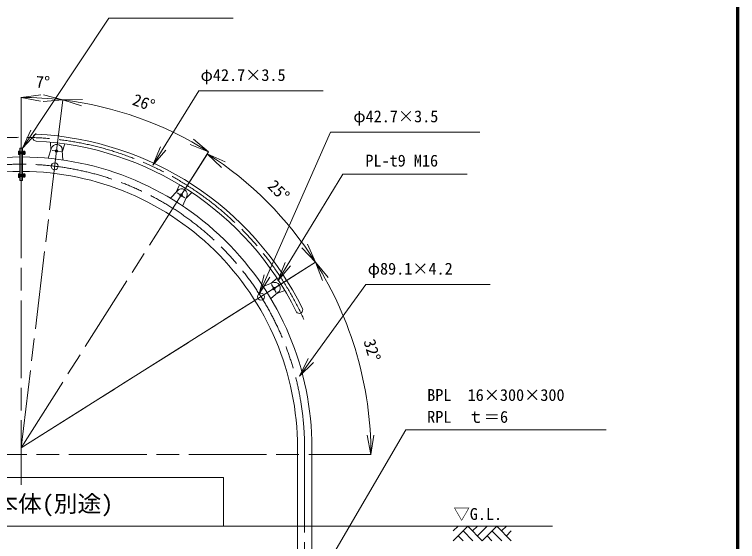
# Model space of a CAD drawing. Units: millimetres at full size, sheet at 1:40; details may follow other scales. Extents: x 600 to 16200, y 600 to 11280.
# Drawn here: x 11736 to 16200, y 3107 to 6359 of the extents above; entities that cross this region are included whole.
import ezdxf
from ezdxf.enums import TextEntityAlignment as Align

# ---------------------------------------------------------------- set-up
doc = ezdxf.new("R2010")
doc.units = ezdxf.units.MM
doc.header["$LTSCALE"] = 40
doc.linetypes.add('CHAIN', pattern=[18.5, 12, -1.5, 3.5, -1.5])
for name, color, linetype, lineweight in [('D-BMK', 2, 'CHAIN', 13), ('D-STR', 1, 'Continuous', 13), ('D-STR-DIM', 7, 'Continuous', 13), ('D-TTL', 7, 'Continuous', 70), ('D-TTL-TXT', 7, 'Continuous', 13)]:
    doc.layers.add(name, color=color, linetype=linetype, lineweight=lineweight)
doc.layers.add('D-STR-HTXT', color=7, linetype='Continuous')
doc.styles.add('ＭＳ ゴシック', font='')
doc.styles.get('ＭＳ ゴシック').set_extended_font_data('MS Gothic')

# ---------------------------------------------------------------- blocks, each defined once
blk = doc.blocks.new('open_arrow')
at = {"color": 0, "linetype": 'Continuous', "lineweight": -2}
blk.add_lwpolyline([(7.5, 1.25), (0, 0), (7.5, -1.25)], dxfattribs=at)

msp = doc.modelspace()

# ---------------------------------------------------------------- linework, layer by layer
at = {"layer": 'D-BMK'}
for p, q in [((11777.49, 3685.03), (11995.99, 5517.05)), ((11967.85, 5521.01), (12024.13, 5513.1)), ((11777.49, 5335.42), (11777.49, 3457.76)), ((11777.49, 3685.03), (12764.64, 5243.94)), ((12741.02, 5259.73), (12788.34, 5228.27)), ((13323.56, 4693.33), (13352.6, 4644.47)), ((11777.49, 3685.03), (13338.05, 4668.88)), ((9852.49, 3643.59), (13702.49, 3643.59)), ((13527.49, 3643.59), (13527.49, 2952.31))]:
    msp.add_line(p, q, dxfattribs=at)
for centre, radius, start, end in [((11778.11, 3685.42), 1915.95, 90.52704, 154.66894), ((11778.11, 3685.42), 1915.95, 24.40124, 89.32784), ((11776.99, 3685.42), 1750, 358.63034, 181.36966)]:
    msp.add_arc(centre, radius, start, end, dxfattribs=at)
at = {"layer": 'D-STR'}
for p, q in [((11958.66, 5571.34), (11960.28, 5522.13)), ((12047.68, 5560.85), (12031.16, 5510.33)), ((11758.89, 5505.42), (11795.09, 5505.42)), ((11761.49, 5516.39), (11760.49, 5514.45)), ((11760.49, 5496.4), (11760.49, 5514.45)), ((11761.49, 5494.45), (11760.49, 5496.4)), ((11768.49, 5516.39), (11761.49, 5516.39)), ((11768.49, 5510.91), (11761.49, 5510.91)), ((11768.49, 5499.94), (11761.49, 5499.94)), ((11768.49, 5494.45), (11761.49, 5494.45)), ((11768.49, 5335.42), (11768.49, 5535.42)), ((11768.49, 5535.42), (11786.49, 5535.42)), ((11768.49, 5494.45), (11768.49, 5516.39)), ((11770.13, 5510.48), (11768.49, 5511.42)), ((11768.49, 5511.42), (11800.59, 5511.42)), ((11770.13, 5500.37), (11768.49, 5499.42)), ((11768.49, 5499.42), (11800.59, 5499.42)), ((11770.13, 5499.42), (11770.13, 5511.42)), ((11770.13, 5510.48), (11800.59, 5510.48)), ((11770.13, 5500.37), (11800.59, 5500.37)), ((11777.49, 5335.42), (11777.49, 5535.42)), ((11784.89, 5505.42), (11800.59, 5505.42)), ((11786.49, 5335.42), (11786.49, 5535.42)), ((11788.49, 5515.92), (11786.49, 5515.92)), ((11786.49, 5515.92), (11786.49, 5494.92)), ((11788.49, 5494.92), (11786.49, 5494.92)), ((11788.49, 5515.92), (11788.49, 5494.92)), ((11790.99, 5514.22), (11788.49, 5514.22)), ((11790.99, 5505.42), (11788.49, 5506.87)), ((11790.99, 5503.98), (11788.49, 5505.42)), ((11790.99, 5496.62), (11788.49, 5496.62)), ((11790.99, 5515.24), (11798.19, 5515.24)), ((11790.99, 5515.24), (11790.99, 5495.61)), ((11790.99, 5510.33), (11798.19, 5510.33)), ((11790.99, 5500.52), (11798.19, 5500.52)), ((11790.99, 5495.61), (11798.19, 5495.61)), ((11798.19, 5515.24), (11798.99, 5513.5)), ((11798.19, 5495.61), (11798.99, 5497.35)), ((11798.99, 5513.5), (11798.99, 5497.35)), ((11800.59, 5499.42), (11800.59, 5511.42)), ((11802.59, 5509.42), (11800.59, 5511.42)), ((11802.59, 5501.42), (11800.59, 5499.42)), ((11802.59, 5501.42), (11802.59, 5509.42)), ((11944.47, 5473.17), (11962.86, 5530.13)), ((12033.61, 5460.8), (12031.42, 5520.6)), ((11758.89, 5365.42), (11795.09, 5365.42)), ((11761.49, 5376.39), (11760.49, 5374.45)), ((11760.49, 5374.45), (11760.49, 5356.4)), ((11768.49, 5376.39), (11761.49, 5376.39)), ((11768.49, 5370.91), (11761.49, 5370.91)), ((11768.49, 5359.94), (11761.49, 5359.94)), ((11768.49, 5376.39), (11768.49, 5354.45)), ((11770.13, 5370.48), (11768.49, 5371.42)), ((11768.49, 5371.42), (11800.59, 5371.42)), ((11770.13, 5360.37), (11768.49, 5359.42)), ((11768.49, 5359.42), (11800.59, 5359.42)), ((11770.13, 5371.42), (11770.13, 5359.42)), ((11770.13, 5370.48), (11800.59, 5370.48)), ((11770.13, 5360.37), (11800.59, 5360.37)), ((11784.89, 5365.42), (11800.59, 5365.42)), ((11788.49, 5375.92), (11786.49, 5375.92)), ((11786.49, 5354.92), (11786.49, 5375.92)), ((11788.49, 5354.92), (11788.49, 5375.92)), ((11790.99, 5374.22), (11788.49, 5374.22)), ((11790.99, 5366.87), (11788.49, 5365.42)), ((11790.99, 5365.42), (11788.49, 5363.98)), ((11790.99, 5375.24), (11798.19, 5375.24)), ((11790.99, 5355.61), (11790.99, 5375.24)), ((11790.99, 5370.33), (11798.19, 5370.33)), ((11790.99, 5360.52), (11798.19, 5360.52)), ((11798.19, 5375.24), (11798.99, 5373.5)), ((11798.19, 5355.61), (11798.99, 5357.35)), ((11798.99, 5357.35), (11798.99, 5373.5)), ((11800.59, 5371.42), (11800.59, 5359.42)), ((11802.59, 5369.42), (11800.59, 5371.42)), ((11802.59, 5361.42), (11800.59, 5359.42)), ((11802.59, 5369.42), (11802.59, 5361.42)), ((11761.49, 5354.45), (11760.49, 5356.4)), ((11768.49, 5354.45), (11761.49, 5354.45)), ((11768.49, 5335.42), (11786.49, 5335.42)), ((11788.49, 5354.92), (11786.49, 5354.92)), ((11790.99, 5356.62), (11788.49, 5356.62)), ((11790.99, 5355.61), (11798.19, 5355.61)), ((12699.21, 5226.63), (12740.42, 5270.04)), ((12754.42, 5308.97), (12734.63, 5263.95)), ((12774.25, 5176.94), (12798.12, 5231.81)), ((12830.19, 5261.08), (12794.72, 5224)), ((13357.17, 4732.09), (13319.62, 4699.88)), ((13271.54, 4681.58), (13327.48, 4702.87)), ((13317.67, 4604.3), (13362.94, 4643.43)), ((13404.52, 4655.93), (13356.49, 4637.86)), ((13482.94, 3643.59), (13482.94, 2968.31)), ((13572.04, 3643.59), (13572.04, 2968.31)), ((10527.49, 3502.31), (13027.49, 3502.31)), ((13027.49, 3502.31), (13027.49, 3202.31)), ((8938.54, 3202.31), (15057.5, 3202.31)), ((14445.25, 3172.31), (14475.25, 3202.31)), ((14445.25, 3112.31), (14535.25, 3202.31)), ((14505.25, 3172.31), (14565.25, 3112.31)), ((14535.25, 3202.31), (14624.09, 3112.31)), ((14564.09, 3172.31), (14594.09, 3202.31)), ((14594.09, 3142.31), (14654.09, 3202.31)), ((14624.09, 3112.31), (14714.09, 3202.31)), ((14684.09, 3172.31), (14744.09, 3112.31)), ((14714.09, 3202.31), (14802.94, 3112.31)), ((14742.94, 3172.31), (14772.94, 3202.31)), ((14772.94, 3142.31), (14802.94, 3172.31)), ((14475.25, 3142.31), (14505.25, 3112.31)), ((14654.09, 3142.31), (14684.09, 3112.31))]:
    msp.add_line(p, q, dxfattribs=at)
for centre, radius in [((11995.99, 5517.05), 8), ((11984.77, 5423.04), 21.35), ((12764.64, 5243.94), 8), ((13338.05, 4668.88), 8), ((13257.81, 4617.99), 21.35)]:
    msp.add_circle(centre, radius, dxfattribs=at)
for centre, radius, start, end in [((11871.09, 5599.06), 21.35, 87.16919, 267.25945), ((11777.99, 3685.42), 1937.25, 26.36541, 87.21507), ((11777.99, 3685.42), 1894.55, 26.35838, 87.21508), ((11996.75, 5522.54), 34.72, 356.79187, 167.37857), ((11764.43, 5513.65), 4.02, 191.44011, 222.98719), ((11776.03, 5505.42), 15.54, 159.33458, 200.66542), ((11764.43, 5497.2), 4.02, 137.01281, 168.55989), ((11795.14, 5512.78), 3.91, 321.1335, 349.48214), ((11795.14, 5498.06), 3.91, 10.51786, 38.8665), ((11783.54, 5505.42), 15.45, 341.48259, 18.51741), ((11776.99, 3685.42), 1794.55, 90.27139, 181.36966), ((11777.99, 3685.42), 1794.55, 358.63034, 89.72861), ((11776.99, 3685.42), 1705.45, 90.28556, 181.36966), ((11764.43, 5373.65), 4.02, 191.44011, 222.98719), ((11776.03, 5365.42), 15.54, 159.33458, 200.66542), ((11764.43, 5357.2), 4.02, 137.01281, 168.55989), ((11777.99, 3685.42), 1705.45, 358.63034, 89.71444), ((11795.14, 5372.78), 3.91, 321.1335, 349.48214), ((11795.14, 5358.06), 3.91, 10.51786, 38.8665), ((11783.54, 5365.42), 15.45, 341.48259, 18.51741), ((12767.7, 5248.55), 34.72, 331.17901, 141.76571), ((13342.77, 4671.69), 34.72, 305.52681, 116.11351), ((13494.52, 4536.42), 21.35, 210.7213, 30.42481)]:
    msp.add_arc(centre, radius, start, end, dxfattribs=at)
at = {"layer": 'D-STR-DIM'}
for p, q in [((11777.49, 5336.42), (11777.49, 5848.42)), ((11996.11, 5518.05), (12033.69, 5833.2)), ((11996.11, 5518.05), (12033.68, 5833.08)), ((12765.17, 5244.78), (12934.82, 5512.69)), ((12765.17, 5244.78), (12927.02, 5500.36)), ((11778.34, 3685.56), (13594.97, 4830.86)), ((13338.9, 4669.42), (13595.11, 4830.94)), ((13703.49, 3643.59), (13937.99, 3643.59))]:
    msp.add_line(p, q, dxfattribs=at)
for points in [[(11786.49, 5535.42), (12319.11, 6336.62), (13086.79, 6336.62)], [(12591.12, 5429.62), (12874.95, 5887.67), (13642.62, 5887.67)], [(13246.32, 4635.99), (13688.08, 5632.75), (14608.04, 5632.75)], [(13360.96, 4716), (13762.45, 5374.35), (14530.12, 5374.35)], [(13494.77, 4127.57), (13904.91, 4692.79), (14672.59, 4692.79)], [(13665.21, 2960.88), (14151.27, 3797.34), (15389.34, 3797.34)]]:
    msp.add_lwpolyline(points, dxfattribs=at)
for centre, radius, start, end in [((11777.49, 3685.03), 2162.39, 83.19872, 90), ((11777.49, 3685.03), 2162.28, 57.65674, 83.19872), ((11777.49, 3685.03), 2147.68, 32.22927, 57.65674), ((11711.76, 3643.59), 2225.22, 0, 32.22927)]:
    msp.add_arc(centre, radius, start, end, dxfattribs=at)
at = {"layer": 'D-TTL'}
msp.add_lwpolyline([(600, 600), (600, 11280), (16200, 11280), (16200, 600)], close=True, dxfattribs=at)

# ---------------------------------------------------------------- block references
at = {"layer": 'D-STR-DIM', "xscale": 16, "yscale": 16}
for p, rotation in [((11777.49, 5847.42), 358.4), ((12033.57, 5832.21), 174.8), ((12033.56, 5832.09), 351.6), ((11786.49, 5535.42), 56.4), ((12934.29, 5511.84), 149.2), ((12591.12, 5429.62), 58.2), ((12926.48, 5499.52), 326.1), ((13594.26, 4830.41), 123.8), ((13360.96, 4716), 58.6), ((13594.13, 4830.32), 300.7), ((13246.32, 4635.99), 66.1), ((13494.77, 4127.57), 54), ((13936.99, 3643.59), 91.5)]:
    msp.add_blockref('open_arrow', p, dxfattribs=dict(at, rotation=rotation))

# ---------------------------------------------------------------- texts
at = {"layer": 'D-STR-DIM', "style": 'ＭＳ ゴシック'}
for s, rotation, p in [('7°', 356.599, (11913.8, 5978.89)), ('26°', 340.428, (12547.24, 5850.05)), ('25°', 314.943, (13393.56, 5297.89)), ('32°', 286.115, (13979.74, 4298.84))]:
    msp.add_text(s, height=73.31, rotation=rotation, dxfattribs=at).set_placement(p, align=Align.TOP_CENTER)
msp.add_text('▽G.L.', height=73.31, dxfattribs=at).set_placement((14596.66, 3313.82), align=Align.TOP_CENTER)
at = {"layer": 'D-STR-HTXT', "style": 'ＭＳ ゴシック'}
for s, p in [('φ42.7×3.5', (12885.08, 5927.16)), ('φ42.7×3.5', (13828.08, 5672.24)), ('φ89.1×4.2', (13916.85, 4732.28)), ('BPL\u300016×300×300', (14283.96, 3952.74)), ('RPL\u3000ｔ＝6\u3000', (14283.96, 3817.95))]:
    msp.add_text(s, height=73.31, dxfattribs=at).set_placement(p, align=Align.BOTTOM_LEFT)
msp.add_text('PL-t9 M16', height=73.31, dxfattribs=at).set_placement((13902.45, 5494.35), align=Align.TOP_LEFT)
at = {"layer": 'D-TTL-TXT', "style": 'ＭＳ ゴシック', "width": 1.05}
msp.add_text('砂場本体(別途)', height=102.6, dxfattribs=at).set_placement((11317.35, 3258.44), align=Align.BOTTOM_LEFT)

doc.saveas('drawing.dxf')
